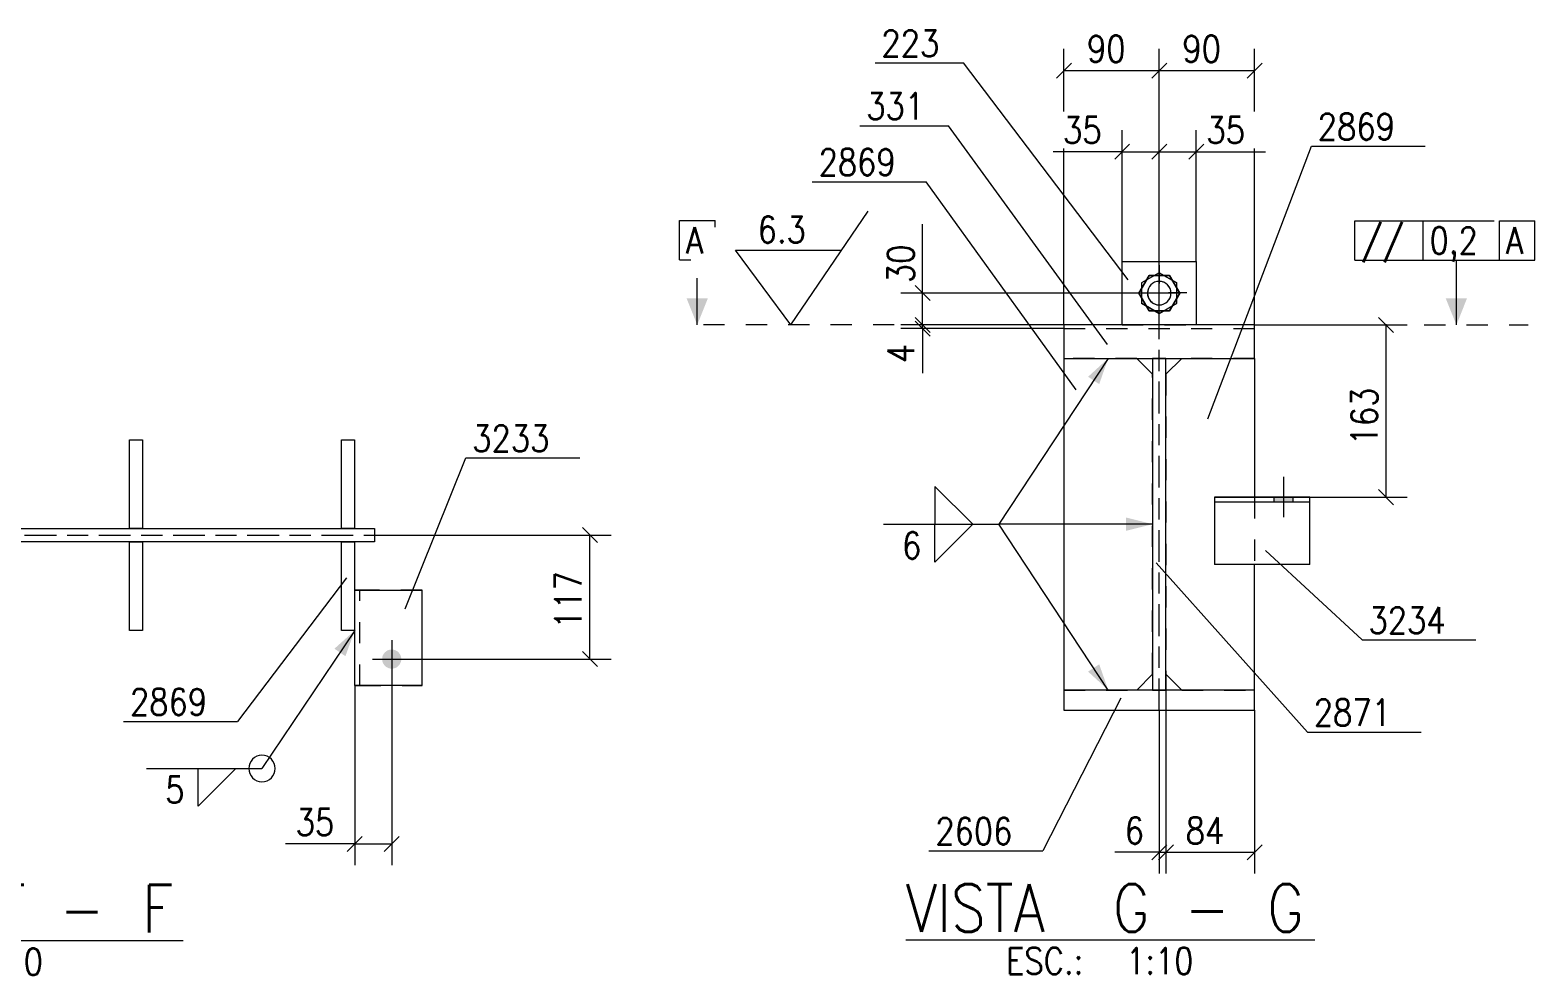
# Model space of a CAD drawing. Header units: millimetres. Extents: x 2 to 845, y 5 to 599.
# Drawn here: x 276.7 to 418.7, y 163.1 to 252.2 of the extents above; entities that cross this region are included whole.
import ezdxf

# ---------------------------------------------------------------- set-up
doc = ezdxf.new("R2010")
doc.units = ezdxf.units.MM
for name, pattern in [('XKITLINE00', [0]), ('XKITLINE02', [4, 2, -2]), ('XKITLINE06', [7, 3, -1, 2, -1])]:
    doc.linetypes.add(name, pattern=pattern)
for name, color, linetype, lineweight in [('Cota', 4, 'Continuous', 0), ('Marca da peça', 2, 'Continuous', 0), ('Objeto gráfico', 3, 'Continuous', 0), ('Outro tipo de objeto', 7, 'Continuous', 0), ('Parafuso', 3, 'Continuous', 0), ('Peça', 2, 'Continuous', 0), ('Solda', 1, 'Continuous', 0), ('Texto', 7, 'Continuous', 0)]:
    doc.layers.add(name, color=color, linetype=linetype, lineweight=lineweight)
doc.styles.add('ROMANS', font='ROMANS__.TTF')
doc.styles.add('SIMPLEX', font='SIMPLEX_.TTF')

# ---------------------------------------------------------------- blocks, each defined once
blk = doc.blocks.new('*A529')
at = {"layer": 'Peça', "color": 4, "linetype": 'XKITLINE00', "lineweight": 0}
for p, q in [((374.22, 221.23), (374.22, 189.93)), ((382.6, 219.73), (381.1, 221.23)), ((381.1, 189.93), (382.6, 191.43))]:
    blk.add_line(p, q, dxfattribs=at)
at = {"layer": 'Peça', "color": 7, "linetype": 'XKITLINE02', "lineweight": 0}
for p, q in [((381.1, 221.23), (374.22, 221.23)), ((381.1, 221.23), (374.22, 221.23)), ((382.6, 191.43), (382.6, 219.73)), ((374.22, 189.93), (381.1, 189.93)), ((374.22, 189.93), (381.1, 189.93))]:
    blk.add_line(p, q, dxfattribs=at)
blk = doc.blocks.new('*A530')
at = {"layer": 'Parafuso', "color": 7, "linetype": 'XKITLINE00', "lineweight": 0}
for p, q in [((383.22, 230.02), (383.22, 228.29)), ((380.62, 227.42), (382.36, 227.42)), ((385.82, 227.42), (384.09, 227.42)), ((383.22, 224.82), (383.22, 226.55))]:
    blk.add_line(p, q, dxfattribs=at)
blk = doc.blocks.new('*A531')
at = {"layer": 'Peça', "color": 4, "linetype": 'XKITLINE00', "lineweight": 0}
for p, q in [((392.22, 224.38), (374.22, 224.38)), ((374.22, 224.38), (374.22, 221.23)), ((392.22, 221.23), (392.22, 224.38)), ((374.22, 221.23), (392.22, 221.23))]:
    blk.add_line(p, q, dxfattribs=at)
at = {"layer": 'Peça', "color": 7, "linetype": 'XKITLINE02', "lineweight": 0}
for p, q in [((386.72, 224.38), (374.22, 224.38)), ((374.22, 224.03), (392.22, 224.03))]:
    blk.add_line(p, q, dxfattribs=at)
blk = doc.blocks.new('*A532')
at = {"layer": 'Peça', "color": 4, "linetype": 'XKITLINE00', "lineweight": 0}
for p, q in [((388.43, 208.13), (388.43, 201.78)), ((397.43, 208.13), (388.43, 208.13)), ((397.43, 207.65), (388.43, 207.66)), ((397.42, 201.78), (397.43, 208.13)), ((397.42, 201.78), (388.43, 201.78))]:
    blk.add_line(p, q, dxfattribs=at)
blk = doc.blocks.new('*A533')
at = {"layer": 'Peça', "color": 4, "linetype": 'XKITLINE00', "lineweight": 0}
for p, q in [((374.22, 189.93), (374.22, 188.03)), ((392.22, 189.93), (374.22, 189.93)), ((392.22, 188.03), (392.22, 189.93)), ((374.22, 188.03), (392.22, 188.03))]:
    blk.add_line(p, q, dxfattribs=at)
blk = doc.blocks.new('*A534')
at = {"layer": 'Peça', "color": 4, "linetype": 'XKITLINE00', "lineweight": 0}
for p, q in [((385.35, 221.23), (383.85, 219.73)), ((392.22, 221.23), (392.22, 208.13)), ((392.22, 189.93), (392.22, 201.78)), ((383.85, 191.43), (385.35, 189.93))]:
    blk.add_line(p, q, dxfattribs=at)
at = {"layer": 'Peça', "color": 7, "linetype": 'XKITLINE02', "lineweight": 0}
for p, q in [((385.35, 221.23), (392.22, 221.23)), ((392.22, 221.23), (385.35, 221.23)), ((383.85, 219.73), (383.85, 191.43)), ((392.22, 208.13), (392.22, 201.78)), ((385.35, 189.93), (392.22, 189.93)), ((385.35, 189.93), (392.22, 189.93))]:
    blk.add_line(p, q, dxfattribs=at)
blk = doc.blocks.new('*A535')
at = {"layer": 'Peça', "color": 7, "linetype": 'XKITLINE02', "lineweight": 0}
for p, q in [((383.22, 229.31), (381.56, 228.34)), ((383.22, 229.31), (381.56, 228.34)), ((384.89, 228.34), (383.22, 229.31)), ((383.22, 229.31), (383.22, 229.31)), ((383.22, 229.31), (384.89, 228.34)), ((381.56, 228.34), (381.56, 226.42)), ((384.89, 226.42), (384.89, 228.34)), ((381.56, 226.42), (383.22, 225.46)), ((383.22, 225.46), (381.56, 226.42)), ((383.22, 225.46), (384.89, 226.42)), ((383.22, 225.46), (384.89, 226.42)), ((383.22, 225.46), (383.22, 225.46))]:
    blk.add_line(p, q, dxfattribs=at)
blk = doc.blocks.new('*A536')
at = {"layer": 'Peça', "color": 4, "linetype": 'XKITLINE00', "lineweight": 0}
for p, q in [((379.72, 224.38), (379.72, 230.38)), ((379.72, 230.38), (386.72, 230.38)), ((386.72, 230.38), (386.72, 224.38))]:
    blk.add_line(p, q, dxfattribs=at)
at = {"layer": 'Peça', "color": 7, "linetype": 'XKITLINE02', "lineweight": 0}
for p, q in [((379.72, 230.38), (386.72, 230.38)), ((386.72, 224.38), (379.72, 224.38)), ((379.72, 224.38), (379.72, 224.38)), ((379.72, 224.38), (386.72, 224.38)), ((379.72, 224.38), (379.72, 224.38)), ((386.72, 224.38), (386.72, 224.38)), ((386.72, 224.38), (386.72, 224.38))]:
    blk.add_line(p, q, dxfattribs=at)
blk = doc.blocks.new('*A537')
at = {"layer": 'Peça', "color": 4, "linetype": 'XKITLINE00', "lineweight": 0}
for p, q in [((383.22, 229.31), (381.56, 228.35)), ((384.89, 228.35), (383.22, 229.31)), ((383.22, 229.31), (383.22, 229.31)), ((381.56, 228.35), (381.56, 226.42)), ((384.89, 226.42), (384.89, 228.35)), ((381.56, 226.42), (383.22, 225.46)), ((383.22, 225.46), (384.89, 226.42)), ((383.22, 225.46), (383.22, 225.46))]:
    blk.add_line(p, q, dxfattribs=at)
at = {"layer": 'Peça', "color": 7, "linetype": 'XKITLINE02', "lineweight": 0}
for p, q in [((383.22, 229.31), (381.56, 228.35)), ((383.22, 229.31), (384.89, 228.35)), ((383.22, 225.46), (381.56, 226.42)), ((383.22, 225.46), (384.89, 226.42))]:
    blk.add_line(p, q, dxfattribs=at)
blk = doc.blocks.new('*A538')
at = {"layer": 'Peça', "color": 7, "linetype": 'XKITLINE02', "lineweight": 0}
for p, q in [((382.26, 229.05), (381.3, 227.38)), ((381.3, 227.38), (382.26, 229.05)), ((384.19, 229.05), (382.26, 229.05)), ((382.26, 229.05), (384.19, 229.05)), ((382.26, 229.05), (382.26, 229.05)), ((385.15, 227.38), (384.19, 229.05)), ((384.19, 229.05), (385.15, 227.38)), ((384.19, 229.05), (384.19, 229.05)), ((381.3, 227.38), (382.26, 225.72)), ((382.26, 225.72), (381.3, 227.38)), ((381.3, 227.38), (381.3, 227.38)), ((384.19, 225.72), (385.15, 227.38)), ((385.15, 227.38), (384.19, 225.72)), ((385.15, 227.38), (385.15, 227.38)), ((382.26, 225.72), (384.19, 225.72)), ((382.26, 225.72), (382.26, 225.72)), ((384.19, 225.72), (382.26, 225.72)), ((384.19, 225.72), (384.19, 225.72))]:
    blk.add_line(p, q, dxfattribs=at)
at = {"layer": 'Peça', "color": 4, "linetype": 'XKITLINE00', "lineweight": 0}
for start, end in [(0, 180), (180, 0)]:
    blk.add_arc((383.22, 227.38), 1.11, start, end, dxfattribs=at)
at = {"layer": 'Peça', "color": 7, "linetype": 'XKITLINE02', "lineweight": 0}
for start, end in [(150, 330), (330, 150)]:
    blk.add_arc((383.22, 227.38), 1.11, start, end, dxfattribs=at)
blk = doc.blocks.new('*A539')
at = {"layer": 'Peça', "color": 4, "linetype": 'XKITLINE00', "lineweight": 0}
for p, q in [((383.85, 221.23), (382.6, 221.23)), ((382.6, 221.23), (382.6, 189.93)), ((383.85, 189.93), (383.85, 221.23)), ((382.6, 189.93), (383.85, 189.93))]:
    blk.add_line(p, q, dxfattribs=at)
blk = doc.blocks.new('*A540')
at = {"layer": 'Parafuso'}
blk.add_hatch(color=7, dxfattribs=at).paths.add_polyline_path([(394.03, 207.65), (394.03, 208.13), (395.83, 208.13), (395.83, 207.65)], flags=17)
at = {"layer": 'Parafuso', "color": 7, "linetype": 'XKITLINE00', "lineweight": 0}
for p, q in [((394.93, 210.04), (394.93, 206.23)), ((394.03, 208.13), (394.03, 207.65)), ((395.83, 208.13), (395.83, 207.65))]:
    blk.add_line(p, q, dxfattribs=at)
blk = doc.blocks.new('*A541')
at = {"layer": 'Outro tipo de objeto', "color": 1, "linetype": 'XKITLINE00', "lineweight": 0}
blk.add_line((359.32, 166.37), (397.91, 166.37), dxfattribs=at)
at = {"layer": 'Outro tipo de objeto', "color": 1, "style": 'ROMANS', "width": 0.85}
for s, p in [('VISTA', (359.32, 167.12)), ('G', (378.85, 167.12)), ('G', (393.4, 167.12)), ('-', (385.6, 167.12))]:
    blk.add_text(s, height=4.5, dxfattribs=at).set_placement(p)
at = {"layer": 'Outro tipo de objeto', "color": 3, "style": 'ROMANS', "width": 0.85}
for s, p in [('ESC.:', (368.77, 163.12)), ('1:10', (380.08, 163.12))]:
    blk.add_text(s, height=2.5, dxfattribs=at).set_placement(p)
blk = doc.blocks.new('*A543')
at = {"layer": 'Peça', "color": 4, "linetype": 'XKITLINE00', "lineweight": 0}
for p, q in [((234.19, 205.18), (309.19, 205.18)), ((234.19, 205.18), (234.19, 203.93)), ((309.19, 205.18), (309.19, 203.93)), ((309.19, 203.93), (234.19, 203.93))]:
    blk.add_line(p, q, dxfattribs=at)
blk = doc.blocks.new('*A545')
at = {"layer": 'Peça', "color": 4, "linetype": 'XKITLINE00', "lineweight": 0}
for p, q in [((306.07, 213.55), (307.32, 213.55)), ((306.07, 205.18), (306.07, 213.55)), ((307.32, 213.55), (307.32, 205.18)), ((307.32, 205.18), (306.07, 205.18))]:
    blk.add_line(p, q, dxfattribs=at)
blk = doc.blocks.new('*A549')
at = {"layer": 'Peça', "color": 4, "linetype": 'XKITLINE00', "lineweight": 0}
for p, q in [((286.07, 213.55), (287.32, 213.55)), ((286.07, 205.18), (286.07, 213.55)), ((287.32, 213.55), (287.32, 205.18)), ((287.32, 205.18), (286.07, 205.18))]:
    blk.add_line(p, q, dxfattribs=at)
blk = doc.blocks.new('*A551')
at = {"layer": 'Peça', "color": 4, "linetype": 'XKITLINE00', "lineweight": 0}
for p, q in [((286.07, 203.93), (287.32, 203.93)), ((286.07, 195.55), (286.07, 203.93)), ((287.32, 203.93), (287.32, 195.55)), ((287.32, 195.55), (286.07, 195.55))]:
    blk.add_line(p, q, dxfattribs=at)
blk = doc.blocks.new('*A552')
at = {"layer": 'Peça', "color": 4, "linetype": 'XKITLINE00', "lineweight": 0}
for p, q in [((306.07, 203.93), (307.32, 203.93)), ((306.07, 195.55), (306.07, 203.93)), ((307.32, 203.93), (307.32, 195.55)), ((307.32, 195.55), (306.07, 195.55))]:
    blk.add_line(p, q, dxfattribs=at)
blk = doc.blocks.new('*A553')
at = {"layer": 'Peça', "color": 4, "linetype": 'XKITLINE00', "lineweight": 0}
for p, q in [((307.33, 190.35), (307.33, 199.35)), ((307.33, 199.35), (313.68, 199.35)), ((313.68, 190.35), (313.68, 199.35)), ((307.33, 190.35), (307.33, 190.35)), ((313.68, 190.35), (307.33, 190.35)), ((313.68, 190.35), (313.68, 190.35))]:
    blk.add_line(p, q, dxfattribs=at)
at = {"layer": 'Peça', "color": 7, "linetype": 'XKITLINE02', "lineweight": 0}
for p, q in [((307.8, 199.35), (307.33, 199.35)), ((307.8, 190.35), (307.8, 199.35)), ((313.68, 199.35), (307.8, 199.35)), ((307.33, 190.35), (307.8, 190.35)), ((307.8, 190.35), (307.8, 190.35)), ((307.8, 190.35), (313.68, 190.35))]:
    blk.add_line(p, q, dxfattribs=at)
blk = doc.blocks.new('*A555')
at = {"layer": 'Parafuso'}
blk.add_hatch(color=7, dxfattribs=at).paths.add_polyline_path([(310.86, 193.75), (310.9, 193.75), (310.95, 193.74), (310.99, 193.73), (311.03, 193.73), (311.08, 193.71), (311.12, 193.7), (311.16, 193.68), (311.2, 193.67), (311.24, 193.65), (311.28, 193.62), (311.32, 193.6), (311.35, 193.58), (311.39, 193.55), (311.42, 193.52), (311.45, 193.49), (311.48, 193.46), (311.51, 193.42), (311.54, 193.39), (311.56, 193.35), (311.59, 193.31), (311.61, 193.28), (311.63, 193.24), (311.65, 193.2), (311.66, 193.16), (311.68, 193.11), (311.69, 193.07), (311.7, 193.03), (311.71, 192.98), (311.71, 192.94), (311.72, 192.9), (311.72, 192.85), (311.72, 192.81), (311.71, 192.76), (311.71, 192.72), (311.7, 192.68), (311.69, 192.63), (311.68, 192.59), (311.66, 192.55), (311.65, 192.51), (311.63, 192.47), (311.61, 192.43), (311.59, 192.39), (311.56, 192.35), (311.54, 192.32), (311.51, 192.28), (311.48, 192.25), (311.45, 192.22), (311.42, 192.19), (311.39, 192.16), (311.35, 192.13), (311.32, 192.1), (311.28, 192.08), (311.24, 192.06), (311.2, 192.04), (311.16, 192.02), (311.12, 192), (311.08, 191.99), (311.03, 191.98), (310.99, 191.97), (310.95, 191.96), (310.9, 191.96), (310.86, 191.95), (310.82, 191.95), (310.77, 191.95), (310.73, 191.96), (310.68, 191.96), (310.64, 191.97), (310.6, 191.98), (310.55, 191.99), (310.51, 192), (310.47, 192.02), (310.43, 192.04), (310.39, 192.06), (310.35, 192.08), (310.32, 192.1), (310.28, 192.13), (310.25, 192.16), (310.21, 192.19), (310.18, 192.22), (310.15, 192.25), (310.12, 192.28), (310.09, 192.32), (310.07, 192.35), (310.04, 192.39), (310.02, 192.43), (310, 192.47), (309.98, 192.51), (309.97, 192.55), (309.95, 192.59), (309.94, 192.63), (309.93, 192.68), (309.93, 192.72), (309.92, 192.76), (309.92, 192.81), (309.92, 192.85), (309.92, 192.9), (309.92, 192.94), (309.93, 192.98), (309.93, 193.03), (309.94, 193.07), (309.95, 193.11), (309.97, 193.16), (309.98, 193.2), (310, 193.24), (310.02, 193.28), (310.04, 193.31), (310.07, 193.35), (310.09, 193.39), (310.12, 193.42), (310.15, 193.46), (310.18, 193.49), (310.21, 193.52), (310.25, 193.55), (310.28, 193.58), (310.32, 193.6), (310.35, 193.62), (310.39, 193.65), (310.43, 193.67), (310.47, 193.68), (310.51, 193.7), (310.55, 193.71), (310.6, 193.73), (310.64, 193.73), (310.68, 193.74), (310.73, 193.75), (310.77, 193.75), (310.82, 193.75)], flags=17)
at = {"layer": 'Parafuso', "color": 7, "linetype": 'XKITLINE00', "lineweight": 0}
for p, q in [((310.82, 194.65), (310.82, 191.05)), ((309.02, 192.85), (312.62, 192.85))]:
    blk.add_line(p, q, dxfattribs=at)
blk = doc.blocks.new('*A557')
at = {"layer": 'Outro tipo de objeto', "color": 1, "linetype": 'XKITLINE00', "lineweight": 0}
blk.add_line((248.98, 166.3), (291.15, 166.3), dxfattribs=at)
at = {"layer": 'Outro tipo de objeto', "color": 1, "style": 'ROMANS', "width": 0.85}
for s, p in [('CORTE', (248.98, 167.05)), ('F', (273.34, 167.05)), ('F', (287.27, 167.05)), ('-', (279.47, 167.05))]:
    blk.add_text(s, height=4.5, dxfattribs=at).set_placement(p)
at = {"layer": 'Outro tipo de objeto', "color": 3, "style": 'ROMANS', "width": 0.85}
for s, p in [('ESC.:', (260.22, 163.05)), ('1:10', (271.54, 163.05))]:
    blk.add_text(s, height=2.5, dxfattribs=at).set_placement(p)
blk = doc.blocks.new('*A1237')
at = {"layer": 'Objeto gráfico', "color": 7, "linetype": 'XKITLINE00', "lineweight": 0}
blk.add_line((348.47, 224.38), (343.24, 231.45), dxfattribs=at)
blk = doc.blocks.new('*A1238')
at = {"layer": 'Objeto gráfico', "color": 7, "linetype": 'XKITLINE00', "lineweight": 0}
blk.add_line((348.47, 224.38), (355.76, 235.11), dxfattribs=at)
blk = doc.blocks.new('*A1239')
at = {"layer": 'Objeto gráfico', "color": 7, "linetype": 'XKITLINE00', "lineweight": 0}
blk.add_line((343.24, 231.45), (353.27, 231.45), dxfattribs=at)
blk = doc.blocks.new('*A1240')
at = {"layer": 'Objeto gráfico', "color": 7, "linetype": 'XKITLINE02', "lineweight": 0}
blk.add_line((374.22, 224.38), (338.42, 224.38), dxfattribs=at)
blk = doc.blocks.new('*A1242')
at = {"layer": 'Objeto gráfico', "color": 7, "linetype": 'XKITLINE02', "lineweight": 0}
blk.add_line((392.22, 224.38), (418.02, 224.38), dxfattribs=at)
blk = doc.blocks.new('*A1243')
at = {"layer": 'Objeto gráfico', "color": 7, "linetype": 'XKITLINE06', "lineweight": 0}
blk.add_line((383.22, 188.03), (383.22, 224.38), dxfattribs=at)
blk = doc.blocks.new('*A1244')
at = {"layer": 'Objeto gráfico', "color": 7, "linetype": 'XKITLINE06', "lineweight": 0}
blk.add_line((234.19, 204.55), (309.19, 204.55), dxfattribs=at)
blk = doc.blocks.new('*A1445')
at = {"layer": 'Cota', "color": 7, "linetype": 'XKITLINE00', "lineweight": 0}
for p, q in [((374.22, 224.38), (358.85, 224.38)), ((360.19, 225.09), (361.6, 223.67)), ((360.19, 224.74), (361.6, 223.32)), ((360.9, 224.03), (360.9, 224.38)), ((374.22, 224.03), (358.85, 224.03)), ((360.9, 224.03), (360.9, 219.84)), ((360.9, 224.03), (360.9, 219.84))]:
    blk.add_line(p, q, dxfattribs=at)
at = {"layer": 'Cota', "color": 3}
for p in [(360.9, 224.38), (360.9, 224.03)]:
    blk.add_point(p, dxfattribs=at)
at = {"layer": 'Cota', "color": 3, "style": 'SIMPLEX', "width": 0.85}
blk.add_text('4', height=2.5, rotation=90.0002, dxfattribs=at).set_placement((360.1, 220.77))
blk = doc.blocks.new('*A1446')
at = {"layer": 'Cota', "color": 7, "linetype": 'XKITLINE00', "lineweight": 0}
for p, q in [((360.9, 227.38), (360.9, 233.9)), ((360.9, 227.38), (360.9, 233.9)), ((385.15, 227.38), (358.85, 227.38)), ((360.19, 228.09), (361.6, 226.68)), ((360.9, 224.38), (360.9, 227.38)), ((374.22, 224.38), (358.85, 224.38)), ((360.19, 225.09), (361.6, 223.67))]:
    blk.add_line(p, q, dxfattribs=at)
at = {"layer": 'Cota', "color": 3}
for p in [(360.9, 227.38), (360.9, 224.38)]:
    blk.add_point(p, dxfattribs=at)
at = {"layer": 'Cota', "color": 3, "style": 'SIMPLEX', "width": 0.85}
blk.add_text('30', height=2.5, rotation=90.0002, dxfattribs=at).set_placement((360.1, 228.32))
blk = doc.blocks.new('*A1447')
at = {"layer": 'Cota', "color": 7, "linetype": 'XKITLINE00', "lineweight": 0}
for p, q in [((383.22, 224.03), (383.22, 242.77)), ((386.72, 230.38), (386.72, 242.77)), ((383.93, 241.43), (382.52, 240.01)), ((387.43, 241.43), (386.02, 240.01)), ((383.22, 240.72), (386.72, 240.72)), ((386.72, 240.72), (393.24, 240.72)), ((386.72, 240.72), (393.24, 240.72))]:
    blk.add_line(p, q, dxfattribs=at)
at = {"layer": 'Cota', "color": 3}
for p in [(383.22, 240.72), (386.72, 240.72)]:
    blk.add_point(p, dxfattribs=at)
at = {"layer": 'Cota', "color": 3, "style": 'SIMPLEX', "width": 0.85}
blk.add_text('35', height=2.5, dxfattribs=at).set_placement((387.66, 241.52))
blk = doc.blocks.new('*A1448')
at = {"layer": 'Cota', "color": 7, "linetype": 'XKITLINE00', "lineweight": 0}
for p, q in [((379.72, 230.38), (379.72, 242.77)), ((383.22, 224.03), (383.22, 242.77)), ((380.43, 241.43), (379.02, 240.01)), ((383.93, 241.43), (382.52, 240.01)), ((379.72, 240.72), (373.21, 240.72)), ((379.72, 240.72), (373.21, 240.72)), ((379.72, 240.72), (383.22, 240.72))]:
    blk.add_line(p, q, dxfattribs=at)
at = {"layer": 'Cota', "color": 3}
for p in [(379.72, 240.72), (383.22, 240.72)]:
    blk.add_point(p, dxfattribs=at)
at = {"layer": 'Cota', "color": 3, "style": 'SIMPLEX', "width": 0.85}
blk.add_text('35', height=2.5, dxfattribs=at).set_placement((374.15, 241.52))
blk = doc.blocks.new('*A1449')
at = {"layer": 'Cota', "color": 7, "linetype": 'XKITLINE00', "lineweight": 0}
for p, q in [((383.85, 191.43), (383.85, 172.62)), ((383.22, 188.03), (383.22, 172.62)), ((383.22, 174.62), (379.03, 174.62)), ((383.22, 174.62), (379.03, 174.62)), ((383.93, 175.32), (382.52, 173.91)), ((384.56, 175.32), (383.14, 173.91)), ((383.22, 174.62), (383.85, 174.62))]:
    blk.add_line(p, q, dxfattribs=at)
at = {"layer": 'Cota', "color": 3}
for p in [(383.22, 174.62), (383.85, 174.62)]:
    blk.add_point(p, dxfattribs=at)
at = {"layer": 'Cota', "color": 3, "style": 'SIMPLEX', "width": 0.85}
blk.add_text('6', height=2.5, dxfattribs=at).set_placement((379.97, 175.42))
blk = doc.blocks.new('*A1450')
at = {"layer": 'Cota', "color": 7, "linetype": 'XKITLINE00', "lineweight": 0}
for p, q in [((383.85, 191.43), (383.85, 172.62)), ((392.22, 188.03), (392.22, 172.62)), ((384.56, 175.32), (383.14, 173.91)), ((383.85, 174.62), (392.22, 174.62)), ((392.93, 175.32), (391.52, 173.91))]:
    blk.add_line(p, q, dxfattribs=at)
at = {"layer": 'Cota', "color": 3}
for p in [(383.85, 174.62), (392.22, 174.62)]:
    blk.add_point(p, dxfattribs=at)
at = {"layer": 'Cota', "color": 3, "style": 'SIMPLEX', "width": 0.85}
blk.add_text('84', height=2.5, dxfattribs=at).set_placement((385.72, 175.42))
blk = doc.blocks.new('*A1451')
at = {"layer": 'Cota', "color": 7, "linetype": 'XKITLINE00', "lineweight": 0}
for p, q in [((383.22, 224.38), (383.22, 250.43)), ((392.22, 244.52), (392.22, 250.43)), ((383.93, 249.08), (382.52, 247.67)), ((392.93, 249.08), (391.52, 247.67)), ((383.22, 248.38), (392.22, 248.38)), ((392.22, 224.38), (392.22, 241.02))]:
    blk.add_line(p, q, dxfattribs=at)
at = {"layer": 'Cota', "color": 3}
for p in [(383.22, 248.38), (392.22, 248.38)]:
    blk.add_point(p, dxfattribs=at)
at = {"layer": 'Cota', "color": 3, "style": 'SIMPLEX', "width": 0.85}
blk.add_text('90', height=2.5, dxfattribs=at).set_placement((385.4, 249.18))
blk = doc.blocks.new('*A1452')
at = {"layer": 'Cota', "color": 7, "linetype": 'XKITLINE00', "lineweight": 0}
for p, q in [((374.22, 244.52), (374.22, 250.43)), ((383.22, 224.38), (383.22, 250.43)), ((374.93, 249.08), (373.52, 247.67)), ((383.93, 249.08), (382.52, 247.67)), ((374.22, 248.38), (383.22, 248.38)), ((374.22, 224.38), (374.22, 241.02))]:
    blk.add_line(p, q, dxfattribs=at)
at = {"layer": 'Cota', "color": 3}
for p in [(374.22, 248.38), (383.22, 248.38)]:
    blk.add_point(p, dxfattribs=at)
at = {"layer": 'Cota', "color": 3, "style": 'SIMPLEX', "width": 0.85}
blk.add_text('90', height=2.5, dxfattribs=at).set_placement((376.4, 249.18))
blk = doc.blocks.new('*A1453')
at = {"layer": 'Cota', "color": 7, "linetype": 'XKITLINE00', "lineweight": 0}
for p, q in [((392.22, 224.38), (406.62, 224.38)), ((403.91, 225.09), (405.32, 223.67)), ((404.62, 208.13), (404.62, 224.38)), ((403.91, 208.84), (405.32, 207.42)), ((388.43, 208.13), (406.62, 208.13))]:
    blk.add_line(p, q, dxfattribs=at)
at = {"layer": 'Cota', "color": 3}
for p in [(404.62, 224.38), (404.62, 208.13)]:
    blk.add_point(p, dxfattribs=at)
at = {"layer": 'Cota', "color": 3, "style": 'SIMPLEX', "width": 0.85}
blk.add_text('163', height=2.5, rotation=90.0002, dxfattribs=at).set_placement((403.82, 213.01))
blk = doc.blocks.new('*A1454')
at = {"layer": 'Texto', "color": 3, "style": 'ROMANS', "width": 0.85}
blk.add_text('6.3', height=2.5, dxfattribs=at).set_placement((345.33, 232.12))
blk = doc.blocks.new('*A1455')
at = {"layer": 'Texto', "color": 7, "linetype": 'XKITLINE00', "lineweight": 0}
for p, q in [((337.97, 234.22), (341.32, 234.22)), ((337.97, 230.52), (337.97, 234.22)), ((341.32, 233.6), (341.32, 234.22)), ((337.97, 230.52), (339.04, 230.52))]:
    blk.add_line(p, q, dxfattribs=at)
at = {"layer": 'Texto', "color": 3, "style": 'ROMANS', "width": 0.85}
blk.add_text('A', height=2.5, dxfattribs=at).set_placement((338.57, 231.12))
blk = doc.blocks.new('*A1456')
at = {"layer": 'Texto'}
blk.add_hatch(color=7, dxfattribs=at).paths.add_polyline_path([(339.64, 224.38), (338.64, 226.88), (340.64, 226.88)], flags=17)
at = {"layer": 'Texto', "color": 7, "linetype": 'XKITLINE00', "lineweight": 0}
blk.add_line((339.64, 224.38), (339.64, 228.8), dxfattribs=at)
blk = doc.blocks.new('*A1457')
at = {"layer": 'Texto', "color": 7, "linetype": 'XKITLINE00', "lineweight": 0}
for p, q in [((401.68, 234.2), (408.11, 234.2)), ((401.68, 230.5), (401.68, 234.2)), ((408.11, 230.5), (408.11, 234.2)), ((401.68, 230.5), (408.11, 230.5))]:
    blk.add_line(p, q, dxfattribs=at)
at = {"layer": 'Texto', "color": 4, "style": 'ROMANS', "width": 0.85}
blk.add_text('//', height=2.5, dxfattribs=at).set_placement((402.28, 231.1))
blk = doc.blocks.new('*A1458')
at = {"layer": 'Texto', "color": 7, "linetype": 'XKITLINE00', "lineweight": 0}
for p, q in [((408.12, 234.2), (414.81, 234.2)), ((408.12, 230.5), (408.12, 234.2)), ((408.12, 230.5), (414.81, 230.5))]:
    blk.add_line(p, q, dxfattribs=at)
at = {"layer": 'Texto', "color": 3, "style": 'ROMANS', "width": 0.85}
blk.add_text('0,2', height=2.5, dxfattribs=at).set_placement((408.72, 231.1))
blk = doc.blocks.new('*A1459')
at = {"layer": 'Texto'}
blk.add_hatch(color=7, dxfattribs=at).paths.add_polyline_path([(411.26, 224.38), (410.25, 226.88), (412.25, 226.88)], flags=17)
at = {"layer": 'Texto', "color": 7, "linetype": 'XKITLINE00', "lineweight": 0}
for p, q in [((415.31, 234.2), (418.66, 234.2)), ((415.31, 230.5), (415.31, 234.2)), ((418.66, 230.5), (418.66, 234.2)), ((411.26, 224.38), (411.25, 230.5)), ((411.25, 230.5), (415.31, 230.5)), ((415.31, 230.5), (418.66, 230.5))]:
    blk.add_line(p, q, dxfattribs=at)
at = {"layer": 'Texto', "color": 3, "style": 'ROMANS', "width": 0.85}
blk.add_text('A', height=2.5, dxfattribs=at).set_placement((415.91, 231.1))
blk = doc.blocks.new('*A1460')
at = {"layer": 'Solda'}
for points in [[(378.41, 221.23), (377.56, 218.8), (376.51, 219.49)], [(382.6, 205.58), (380.1, 204.96), (380.1, 206.21)], [(378.41, 189.93), (376.51, 191.67), (377.56, 192.36)]]:
    blk.add_hatch(color=7, dxfattribs=at).paths.add_polyline_path(points, flags=17)
at = {"layer": 'Solda', "color": 7, "linetype": 'XKITLINE00', "lineweight": 0}
for p in [(378.41, 221.23), (357.21, 205.57), (382.6, 205.58), (378.41, 189.93)]:
    blk.add_line(p, (368.09, 205.57), dxfattribs=at)
at = {"layer": 'Solda', "color": 3, "linetype": 'XKITLINE00', "lineweight": 0}
for p, q in [((365.63, 205.57), (362.05, 209.14)), ((362.05, 209.14), (362.05, 205.57)), ((362.05, 205.57), (365.63, 205.57)), ((362.05, 205.57), (365.63, 205.57)), ((365.63, 205.57), (362.05, 202)), ((362.05, 202), (362.05, 205.57))]:
    blk.add_line(p, q, dxfattribs=at)
at = {"layer": 'Solda', "color": 3, "style": 'ROMANS', "width": 0.85}
blk.add_text('6', height=2.5, dxfattribs=at).set_placement((358.96, 202.32))
blk = doc.blocks.new('*A1461')
at = {"layer": 'Marca da peça', "color": 7, "linetype": 'XKITLINE00', "lineweight": 0}
for p in [(350.48, 237.89), (375.4, 218.25)]:
    blk.add_line(p, (361.22, 237.89), dxfattribs=at)
at = {"layer": 'Marca da peça', "color": 4, "style": 'ROMANS', "width": 0.85}
blk.add_text('2869', height=2.5, dxfattribs=at).set_placement((351.08, 238.49))
blk = doc.blocks.new('*A1462')
at = {"layer": 'Marca da peça', "color": 7, "linetype": 'XKITLINE00', "lineweight": 0}
for p in [(354.98, 243.18), (378.34, 222.54)]:
    blk.add_line(p, (363.33, 243.18), dxfattribs=at)
at = {"layer": 'Marca da peça', "color": 4, "style": 'ROMANS', "width": 0.85}
blk.add_text('331', height=2.5, dxfattribs=at).set_placement((355.58, 243.78))
blk = doc.blocks.new('*A1463')
at = {"layer": 'Marca da peça', "color": 7, "linetype": 'XKITLINE00', "lineweight": 0}
for p, q in [((393.26, 203.09), (402.36, 194.66)), ((402.36, 194.66), (413.1, 194.66))]:
    blk.add_line(p, q, dxfattribs=at)
at = {"layer": 'Marca da peça', "color": 4, "style": 'ROMANS', "width": 0.85}
blk.add_text('3234', height=2.5, dxfattribs=at).set_placement((402.96, 195.26))
blk = doc.blocks.new('*A1464')
at = {"layer": 'Marca da peça', "color": 7, "linetype": 'XKITLINE00', "lineweight": 0}
for p in [(379.59, 189.15), (361.49, 174.76)]:
    blk.add_line(p, (372.23, 174.76), dxfattribs=at)
at = {"layer": 'Marca da peça', "color": 4, "style": 'ROMANS', "width": 0.85}
blk.add_text('2606', height=2.5, dxfattribs=at).set_placement((362.09, 175.36))
blk = doc.blocks.new('*A1465')
at = {"layer": 'Marca da peça', "color": 7, "linetype": 'XKITLINE00', "lineweight": 0}
for p, q in [((387.81, 215.52), (397.57, 241.24)), ((397.57, 241.24), (408.31, 241.24))]:
    blk.add_line(p, q, dxfattribs=at)
at = {"layer": 'Marca da peça', "color": 4, "style": 'ROMANS', "width": 0.85}
blk.add_text('2869', height=2.5, dxfattribs=at).set_placement((398.17, 241.84))
blk = doc.blocks.new('*A1466')
at = {"layer": 'Marca da peça', "color": 7, "linetype": 'XKITLINE00', "lineweight": 0}
for p in [(356.41, 249.1), (380.3, 228.64)]:
    blk.add_line(p, (364.77, 249.1), dxfattribs=at)
at = {"layer": 'Marca da peça', "color": 4, "style": 'ROMANS', "width": 0.85}
blk.add_text('223', height=2.5, dxfattribs=at).set_placement((357.01, 249.7))
blk = doc.blocks.new('*A1467')
at = {"layer": 'Marca da peça', "color": 7, "linetype": 'XKITLINE00', "lineweight": 0}
for p, q in [((382.92, 201.92), (397.2, 185.96)), ((397.2, 185.96), (407.94, 185.96))]:
    blk.add_line(p, q, dxfattribs=at)
at = {"layer": 'Marca da peça', "color": 4, "style": 'ROMANS', "width": 0.85}
blk.add_text('2871', height=2.5, dxfattribs=at).set_placement((397.8, 186.56))
blk = doc.blocks.new('*A1469')
at = {"layer": 'Cota', "color": 7, "linetype": 'XKITLINE00', "lineweight": 0}
for p, q in [((309.19, 204.55), (331.51, 204.55)), ((328.81, 205.26), (330.22, 203.85)), ((329.51, 192.85), (329.51, 204.55)), ((328.81, 193.56), (330.22, 192.15)), ((310.82, 192.85), (331.51, 192.85))]:
    blk.add_line(p, q, dxfattribs=at)
at = {"layer": 'Cota', "color": 3}
for p in [(329.51, 204.55), (329.51, 192.85)]:
    blk.add_point(p, dxfattribs=at)
at = {"layer": 'Cota', "color": 3, "style": 'SIMPLEX', "width": 0.85}
blk.add_text('117', height=2.5, rotation=90.0002, dxfattribs=at).set_placement((328.71, 195.69))
blk = doc.blocks.new('*A1470')
at = {"layer": 'Cota', "color": 7, "linetype": 'XKITLINE00', "lineweight": 0}
for p, q in [((310.82, 192.85), (310.82, 173.41)), ((307.33, 190.35), (307.33, 173.41)), ((308.03, 176.11), (306.62, 174.7)), ((311.52, 176.11), (310.11, 174.7)), ((307.33, 175.41), (300.81, 175.41)), ((307.33, 175.41), (300.81, 175.41)), ((307.33, 175.41), (310.82, 175.41))]:
    blk.add_line(p, q, dxfattribs=at)
at = {"layer": 'Cota', "color": 3}
for p in [(307.33, 175.41), (310.82, 175.41)]:
    blk.add_point(p, dxfattribs=at)
at = {"layer": 'Cota', "color": 3, "style": 'SIMPLEX', "width": 0.85}
blk.add_text('35', height=2.5, dxfattribs=at).set_placement((301.75, 176.21))
blk = doc.blocks.new('*A1473')
at = {"layer": 'Solda'}
blk.add_hatch(color=7, dxfattribs=at).paths.add_polyline_path([(307.33, 195.55), (306.45, 193.13), (305.41, 193.83)], flags=17)
at = {"layer": 'Solda', "color": 7, "linetype": 'XKITLINE00', "lineweight": 0}
for p in [(307.33, 195.55), (287.7, 182.53)]:
    blk.add_line(p, (298.58, 182.53), dxfattribs=at)
at = {"layer": 'Solda', "color": 3, "linetype": 'XKITLINE00', "lineweight": 0}
for p, q in [((292.55, 182.53), (296.12, 182.53)), ((296.12, 182.53), (292.55, 178.96)), ((292.55, 178.96), (292.55, 182.53))]:
    blk.add_line(p, q, dxfattribs=at)
for start, end in [(90, 270), (270, 90)]:
    blk.add_arc((298.58, 182.53), 1.25, start, end, dxfattribs=at)
at = {"layer": 'Solda', "color": 3, "style": 'ROMANS', "width": 0.85}
blk.add_text('5', height=2.5, dxfattribs=at).set_placement((289.45, 179.28))
blk = doc.blocks.new('*A1476')
at = {"layer": 'Marca da peça', "color": 7, "linetype": 'XKITLINE00', "lineweight": 0}
for p in [(306.55, 200.52), (285.52, 186.96)]:
    blk.add_line(p, (296.26, 186.96), dxfattribs=at)
at = {"layer": 'Marca da peça', "color": 4, "style": 'ROMANS', "width": 0.85}
blk.add_text('2869', height=2.5, dxfattribs=at).set_placement((286.12, 187.56))
blk = doc.blocks.new('*A1477')
at = {"layer": 'Marca da peça', "color": 7, "linetype": 'XKITLINE00', "lineweight": 0}
for p, q in [((312.09, 197.59), (317.81, 211.83)), ((317.81, 211.83), (328.55, 211.83))]:
    blk.add_line(p, q, dxfattribs=at)
at = {"layer": 'Marca da peça', "color": 4, "style": 'ROMANS', "width": 0.85}
blk.add_text('3233', height=2.5, dxfattribs=at).set_placement((318.41, 212.43))

msp = doc.modelspace()

# ---------------------------------------------------------------- block references
at = {"lineweight": 0}
for name in ['*A1466', '*A1452', '*A1451', '*A1462', '*A1465', '*A1448', '*A1447', '*A1461', '*A1454', '*A1238', '*A1455', '*A1446', '*A1457', '*A1458', '*A1459', '*A1237', '*A1239', '*A536', '*A530', '*A1456', '*A538', '*A535', '*A537', '*A1240', '*A1445', '*A531', '*A1243', '*A1453', '*A1242', '*A1460', '*A529', '*A539', '*A534', '*A1477', '*A549', '*A545', '*A540', '*A532', '*A543', '*A1244', '*A1469', '*A551', '*A552', '*A1463', '*A1467', '*A1476', '*A553', '*A1473', '*A555', '*A1470', '*A1449', '*A1450', '*A1464', '*A533', '*A557', '*A541']:
    msp.add_blockref(name, (0, 0), dxfattribs=at)

doc.saveas('drawing.dxf')
